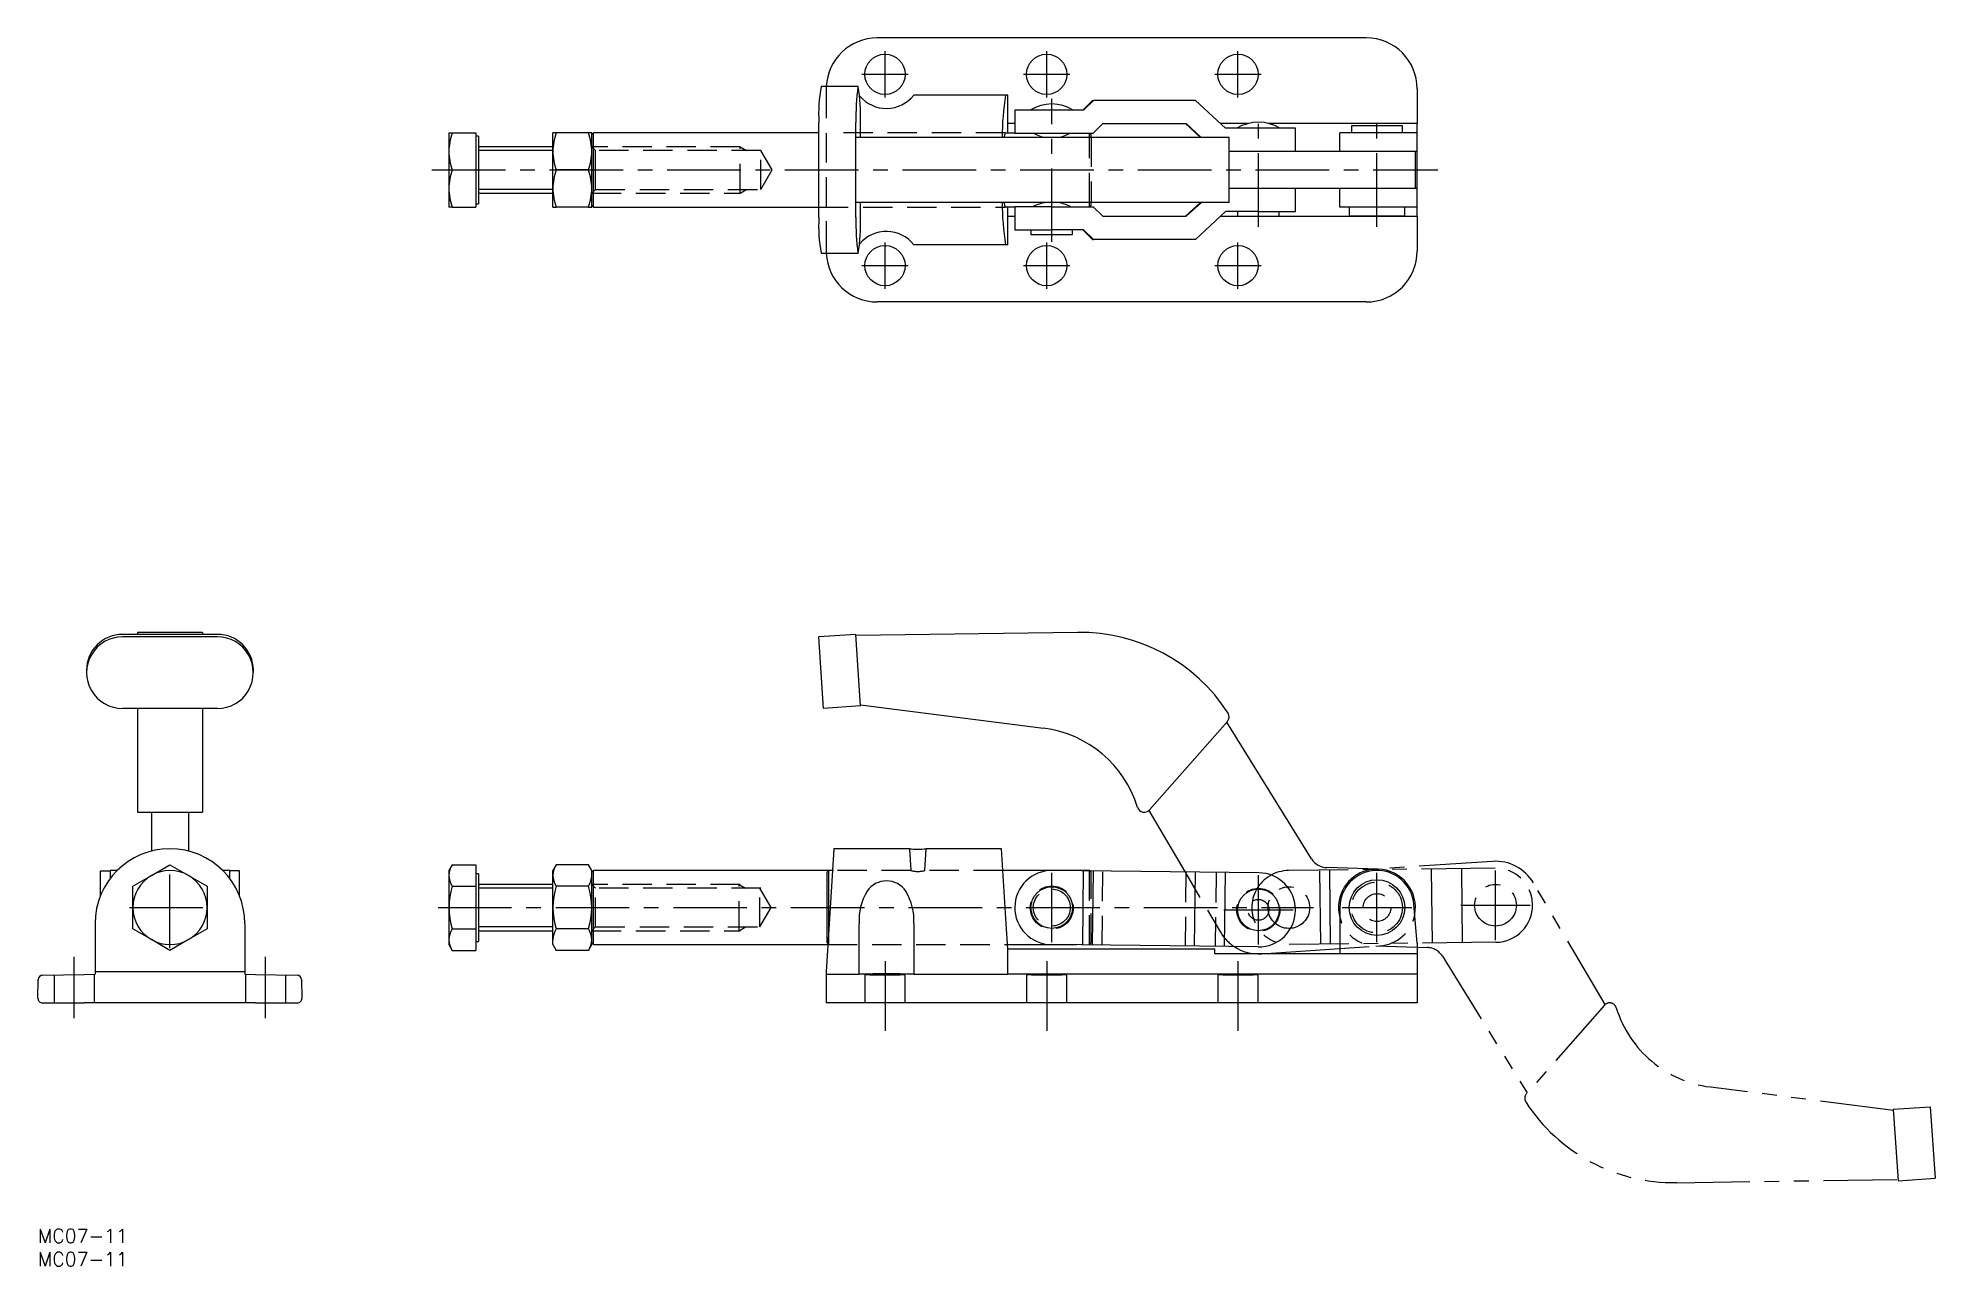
# Model space of a CAD drawing. Extents: x 0 to 410, y -8 to 257.
import ezdxf

# ---------------------------------------------------------------- set-up
doc = ezdxf.new("R2010")
doc.units = 0
doc.header["$LTSCALE"] = 0.5
for name, pattern in [('CENTER', [50.8, 31.75, -6.35, 6.35, -6.35]), ('DASHED', [19.05, 12.7, -6.35]), ('PHANTOM', [63.5, 31.75, -6.35, 6.35, -6.35, 6.35, -6.35])]:
    doc.linetypes.add(name, pattern=pattern)
for name, color, linetype in [('MSM_CENTER', 1, 'CENTER'), ('MSM_CONTINUOUS', 7, 'CONTINUOUS'), ('MSM_DASHED', 4, 'DASHED'), ('MSM_IMAGINARY', 6, 'PHANTOM'), ('MSM_NARROW', 5, 'CONTINUOUS'), ('MSM_PART_NUMBER', 7, 'CONTINUOUS')]:
    doc.layers.add(name, color=color, linetype=linetype)
doc.styles.get("Standard").update_dxf_attribs({"font": 'txt.shx', "height": 3, "bigfont": 'bigfont.shx'})

msp = doc.modelspace()

# ---------------------------------------------------------------- linework, layer by layer
at = {"layer": 'MSM_CENTER'}
for p, q in [((182.87, 244.29), (182.87, 254.29)), ((217.77, 244.29), (217.77, 254.29)), ((259.07, 244.29), (259.07, 254.29)), ((177.87, 249.29), (187.87, 249.29)), ((212.77, 249.29), (222.77, 249.29)), ((254.07, 249.29), (264.07, 249.29)), ((218.87, 213.1), (218.87, 244.03)), ((263.48, 216.39), (263.48, 240.78)), ((289.07, 216.39), (289.07, 240.78)), ((85.06, 228.64), (302.2, 228.64)), ((182.87, 202.99), (182.87, 212.99)), ((217.77, 202.99), (217.77, 212.99)), ((259.07, 202.99), (259.07, 212.99)), ((177.87, 207.99), (187.87, 207.99)), ((212.77, 207.99), (222.77, 207.99)), ((254.07, 207.99), (264.07, 207.99)), ((28.5, 60.65), (28.5, 78.15)), ((218.87, 61.89), (218.87, 76.89)), ((263.48, 61.4), (263.48, 76.4)), ((289.07, 61.9), (289.07, 76.9)), ((314.66, 62.39), (314.66, 77.39)), ((307.16, 69.89), (322.16, 69.89)), ((19.75, 69.4), (37.25, 69.4)), ((86.37, 69.4), (275.37, 69.4)), ((255.98, 68.9), (270.98, 68.9)), ((281.57, 69.4), (296.57, 69.4)), ((7.85, 45.51), (7.85, 58.79)), ((49.15, 45.51), (49.15, 58.79)), ((182.87, 57.79), (182.87, 42.8)), ((217.77, 57.79), (217.77, 42.8)), ((259.07, 57.79), (259.07, 42.8))]:
    msp.add_line(p, q, dxfattribs=at)
at = {"layer": 'MSM_CONTINUOUS'}
for p, q in [((286.77, 257.14), (181.17, 257.14)), ((177.09, 246.64), (169.1, 246.64)), ((297.77, 246.14), (297.77, 238.7)), ((209.03, 244.8), (189.07, 244.8)), ((209.37, 244.8), (209.03, 244.8)), ((209.37, 236.65), (209.37, 244.8)), ((225.57, 241.58), (227.68, 243.64)), ((227.86, 243.64), (225.75, 241.58)), ((227.68, 243.64), (227.86, 243.64)), ((249.86, 243.64), (227.86, 243.64)), ((256.36, 237.64), (249.86, 243.64)), ((168.59, 218.39), (168.59, 238.89)), ((176.57, 218.39), (176.57, 238.89)), ((177.6, 235.64), (177.6, 238.89)), ((210.88, 238.7), (209.37, 238.7)), ((210.88, 241.58), (210.88, 236.58)), ((218.97, 241.58), (210.88, 241.58)), ((225.75, 241.58), (218.97, 241.58)), ((227.79, 236.58), (229.9, 238.64)), ((229.9, 238.64), (247.9, 238.64)), ((250.97, 235.64), (247.72, 238.64)), ((247.9, 238.64), (251.15, 235.64)), ((261.4, 238.7), (255.21, 238.7)), ((263.57, 237.64), (256.36, 237.64)), ((271.48, 237.64), (263.57, 237.64)), ((297.77, 238.7), (265.56, 238.7)), ((271.48, 232.64), (271.48, 237.64)), ((283.57, 238.14), (283.57, 236.64)), ((294.57, 238.14), (283.57, 238.14)), ((294.57, 236.64), (294.57, 238.14)), ((297.77, 236.64), (297.77, 238.7)), ((88.72, 236.64), (88.72, 220.64)), ((88.72, 236.64), (89.43, 236.64)), ((89.43, 236.64), (94.52, 236.64)), ((94.52, 236.64), (94.52, 220.64)), ((95.12, 235.96), (94.52, 235.96)), ((95.12, 235.96), (95.12, 221.33)), ((111.17, 233.64), (95.37, 233.64)), ((111.17, 220.64), (111.17, 236.64)), ((111.88, 236.64), (111.17, 236.64)), ((118.86, 236.64), (111.88, 236.64)), ((119.57, 236.64), (118.86, 236.64)), ((119.92, 236.64), (119.57, 236.29)), ((119.57, 220.64), (119.57, 236.64)), ((168.59, 236.64), (119.92, 236.64)), ((119.92, 220.64), (119.92, 236.64)), ((176.59, 221.64), (176.59, 235.64)), ((224.44, 235.64), (176.59, 235.64)), ((208.82, 236.65), (210.88, 236.65)), ((210.88, 236.58), (218.97, 236.58)), ((218.97, 236.58), (227.79, 236.58)), ((256.93, 235.64), (224.44, 235.64)), ((227.37, 236.23), (227.02, 236.58)), ((227.02, 235.64), (227.02, 236.58)), ((227.37, 235.64), (227.37, 236.23)), ((257.17, 235.64), (256.93, 235.64)), ((257.17, 221.64), (257.17, 235.64)), ((281.07, 232.64), (281.07, 236.64)), ((297.04, 236.64), (281.07, 236.64)), ((297.77, 236.64), (297.04, 236.64)), ((297.77, 232.64), (297.77, 236.64)), ((274.94, 232.64), (257.17, 232.64)), ((278.22, 232.64), (274.94, 232.64)), ((289.31, 232.64), (278.22, 232.64)), ((297.37, 232.64), (289.31, 232.64)), ((297.37, 224.64), (297.37, 232.64)), ((297.77, 232.64), (297.37, 232.64)), ((297.77, 224.64), (297.77, 232.64)), ((89.43, 228.64), (94.52, 228.64)), ((118.86, 228.64), (111.88, 228.64)), ((94.52, 221.33), (95.12, 221.33)), ((95.37, 223.64), (111.17, 223.64)), ((224.44, 221.64), (176.59, 221.64)), ((177.6, 218.39), (177.6, 221.64)), ((256.93, 221.64), (224.44, 221.64)), ((227.02, 220.7), (227.02, 221.64)), ((227.37, 221.05), (227.37, 221.64)), ((247.73, 218.64), (250.98, 221.64)), ((247.91, 218.64), (251.16, 221.64)), ((257.17, 221.64), (256.93, 221.64)), ((274.94, 224.64), (257.17, 224.64)), ((271.48, 219.64), (271.48, 224.64)), ((278.22, 224.64), (274.94, 224.64)), ((289.31, 224.64), (278.22, 224.64)), ((281.07, 220.64), (281.07, 224.64)), ((297.37, 224.64), (289.31, 224.64)), ((297.77, 224.64), (297.37, 224.64)), ((297.77, 220.64), (297.77, 224.64)), ((89.43, 220.64), (88.72, 220.64)), ((89.43, 220.64), (94.52, 220.64)), ((111.17, 220.64), (111.88, 220.64)), ((118.86, 220.64), (111.88, 220.64)), ((118.86, 220.64), (119.57, 220.64)), ((119.57, 220.99), (119.92, 220.64)), ((119.92, 220.64), (168.59, 220.64)), ((208.8, 220.7), (210.88, 220.7)), ((209.37, 218.59), (209.37, 220.7)), ((209.37, 212.49), (209.37, 218.59)), ((210.88, 218.59), (209.37, 218.59)), ((210.88, 220.7), (210.88, 215.7)), ((218.97, 220.7), (210.88, 220.7)), ((218.97, 220.7), (227.79, 220.7)), ((227.02, 220.7), (227.37, 221.05)), ((227.79, 220.7), (229.9, 218.64)), ((229.9, 218.64), (247.91, 218.64)), ((256.36, 219.64), (249.86, 213.64)), ((297.77, 218.59), (255.22, 218.59)), ((263.57, 219.64), (256.36, 219.64)), ((258.98, 219.64), (258.98, 218.64)), ((258.98, 218.64), (267.98, 218.64)), ((263.57, 219.64), (271.48, 219.64)), ((267.98, 218.64), (267.98, 219.64)), ((297.04, 220.64), (281.07, 220.64)), ((283.07, 220.64), (283.07, 218.64)), ((295.07, 218.64), (283.07, 218.64)), ((295.07, 218.64), (295.07, 220.64)), ((297.77, 220.64), (297.04, 220.64)), ((297.77, 218.59), (297.77, 220.64)), ((297.77, 218.59), (297.77, 211.14)), ((210.88, 215.7), (218.97, 215.7)), ((214.37, 215.7), (214.37, 214.7)), ((214.37, 214.7), (223.37, 214.7)), ((225.75, 215.7), (218.97, 215.7)), ((223.37, 214.7), (223.37, 215.7)), ((227.68, 213.64), (225.57, 215.7)), ((227.86, 213.64), (225.75, 215.7)), ((227.68, 213.64), (227.86, 213.64)), ((249.86, 213.64), (227.86, 213.64)), ((169.1, 210.64), (177.09, 210.64)), ((209.03, 212.49), (189.07, 212.49)), ((209.37, 212.49), (209.03, 212.49)), ((286.77, 200.14), (181.17, 200.14)), ((38.75, 128.38), (18.25, 128.38)), ((38.75, 127.85), (18.25, 127.85)), ((35.5, 128.8), (21.5, 128.8)), ((21.5, 128.8), (21.5, 128.79)), ((21.5, 128.79), (21.5, 128.38)), ((35.5, 128.8), (35.5, 128.79)), ((35.5, 128.79), (35.5, 128.38)), ((176.57, 128.38), (168.59, 127.85)), ((169.62, 112.38), (168.59, 127.85)), ((177.6, 112.92), (176.57, 128.38)), ((224.44, 128.79), (176.59, 128.11)), ((10.5, 120.65), (10.5, 120.12)), ((46.5, 120.12), (46.5, 120.65)), ((38.75, 112.38), (18.25, 112.38)), ((21.5, 112.38), (21.5, 108.14)), ((35.5, 112.38), (35.5, 108.14)), ((177.6, 112.92), (169.62, 112.38)), ((177.58, 113.19), (217.09, 108.14)), ((21.5, 108.14), (21.5, 91.03)), ((35.5, 108.14), (35.5, 91.03)), ((239.96, 90.48), (256.79, 109.56)), ((274.94, 79.91), (256.66, 109.41)), ((21.5, 91.03), (21.5, 89.97)), ((35.5, 91.03), (35.5, 89.97)), ((239.82, 90.34), (247.63, 77.07)), ((21.5, 89.97), (35.5, 89.97)), ((24.5, 89.97), (24.5, 81.59)), ((32.5, 89.97), (32.5, 81.59)), ((171.85, 82.1), (170.17, 55.55)), ((188.15, 82.1), (171.85, 82.1)), ((208.04, 82.1), (191.75, 82.1)), ((209.03, 65.94), (208.04, 82.1)), ((24.5, 76.32), (28.5, 78.63)), ((28.5, 78.63), (32.5, 76.32)), ((89.43, 78.63), (88.72, 77.4)), ((89.43, 78.63), (94.52, 78.63)), ((94.52, 78.63), (94.52, 60.16)), ((111.88, 78.63), (111.17, 77.4)), ((118.86, 78.63), (111.88, 78.63)), ((119.57, 77.4), (118.86, 78.63)), ((289.31, 77.69), (278.22, 78.01)), ((13.5, 77.3), (15.56, 77.32)), ((13.5, 71.94), (13.5, 77.3)), ((17.11, 77.4), (15.56, 77.4)), ((15.56, 77.4), (15.56, 75.61)), ((20.5, 74.01), (24.5, 76.32)), ((20.5, 69.4), (20.5, 74.01)), ((32.5, 76.32), (36.5, 74.01)), ((36.5, 74.01), (36.5, 69.4)), ((41.44, 77.4), (39.89, 77.4)), ((41.44, 75.61), (41.44, 77.4)), ((43.5, 77.3), (41.44, 77.32)), ((43.5, 71.94), (43.5, 77.3)), ((88.72, 77.4), (88.72, 61.4)), ((89.43, 74.01), (94.52, 74.01)), ((95.12, 76.71), (94.52, 76.71)), ((95.12, 76.71), (95.12, 62.08)), ((111.17, 74.4), (95.37, 74.4)), ((111.17, 61.4), (111.17, 77.4)), ((118.86, 74.01), (111.88, 74.01)), ((119.92, 77.4), (119.57, 77.04)), ((119.57, 61.4), (119.57, 77.4)), ((171.74, 77.4), (119.92, 77.4)), ((119.92, 61.4), (119.92, 77.4)), ((217.9, 77.4), (208.33, 77.4)), ((263.57, 76.9), (218.97, 77.4)), ((227.02, 77.4), (224.28, 77.4)), ((225.57, 61.32), (225.75, 77.32)), ((227.05, 77.37), (227.02, 77.4)), ((227.02, 77.37), (227.02, 77.4)), ((227.68, 61.3), (227.86, 77.3)), ((249.68, 61.05), (249.86, 77.05)), ((256.18, 60.98), (256.36, 76.98)), ((297.77, 61.73), (297.04, 70.09)), ((12.34, 65.94), (12.34, 55.55)), ((20.5, 64.78), (20.5, 69.4)), ((36.5, 69.4), (36.5, 64.78)), ((44.65, 65.94), (44.65, 55.55)), ((177.27, 55.01), (177.27, 65.94)), ((189.07, 65.94), (189.07, 55.01)), ((209.37, 60.4), (209.03, 65.94)), ((281.07, 69.4), (281.07, 59.4)), ((24.5, 62.47), (20.5, 64.78)), ((28.5, 60.16), (24.5, 62.47)), ((32.5, 62.47), (28.5, 60.16)), ((36.5, 64.78), (32.5, 62.47)), ((89.43, 64.78), (94.52, 64.78)), ((94.52, 62.08), (95.12, 62.08)), ((95.37, 64.4), (111.17, 64.4)), ((118.86, 64.78), (111.88, 64.78)), ((119.57, 61.75), (119.92, 61.4)), ((297.77, 61.73), (297.77, 48.8)), ((88.72, 61.4), (89.43, 60.16)), ((89.43, 60.16), (94.52, 60.16)), ((111.17, 61.4), (111.88, 60.16)), ((118.86, 60.16), (111.88, 60.16)), ((118.86, 60.16), (119.57, 61.4)), ((119.92, 61.4), (170.54, 61.4)), ((209.31, 61.4), (217.9, 61.4)), ((209.37, 55.01), (209.37, 60.4)), ((254.07, 60.4), (209.37, 60.4)), ((263.39, 60.9), (218.79, 61.4)), ((254.07, 59.4), (254.07, 60.4)), ((297.77, 59.4), (254.07, 59.4)), ((264.11, 59.42), (281.07, 60.55)), ((0, 49.81), (0.07, 53.83)), ((1.05, 54.81), (10, 54.97)), ((10, 54.97), (12.34, 55.01)), ((12.34, 55.55), (12.34, 55.01)), ((44.65, 55.55), (12.34, 55.55)), ((44.65, 55.55), (44.65, 55.01)), ((44.65, 55.01), (47, 54.97)), ((47, 54.97), (55.95, 54.81)), ((56.93, 53.83), (57, 49.81)), ((170.17, 55.55), (170.17, 48.8)), ((170.17, 55.01), (177.27, 55.01)), ((189.07, 55.01), (209.37, 55.01)), ((209.37, 55.12), (297.77, 55.12)), ((1, 48.8), (10, 48.8)), ((47, 48.8), (10, 48.8)), ((47, 48.8), (56, 48.8)), ((297.77, 48.8), (170.17, 48.8))]:
    msp.add_line(p, q, dxfattribs=at)
for centre, radius in [((182.87, 249.29), 4.35), ((217.77, 249.29), 4.35), ((259.07, 249.29), 4.35), ((182.87, 207.99), 4.35), ((217.77, 207.99), 4.35), ((259.07, 207.99), 4.35), ((218.87, 69.4), 4.5), ((289.07, 69.4), 6), ((263.48, 68.9), 4.5)]:
    msp.add_circle(centre, radius, dxfattribs=at)
for centre, radius, start, end in [((181.17, 246.14), 11, 90, 177.3939), ((286.77, 246.14), 11, 0, 90), ((199.57, 240.73), 31.03, 169.0092, 183.3875), ((228.9, 239.71), 52.33, 172.3943, 180.9016), ((132.84, 239.81), 44.77, 358.8253, 8.7779), ((183.17, 249.42), 7.5, 220.0782, 321.9336), ((275.48, 234.97), 67.34, 171.6108, 179.4301), ((218.87, 233.91), 8.97, 58.7612, 121.2388), ((263.48, 229.97), 8.97, 58.7612, 121.2388), ((100.85, 232.54), 12.13, 160.2272, 179.5167), ((95.37, 233.89), 0.25, 180, 270), ((123.3, 232.54), 12.13, 160.2272, 179.5167), ((107.44, 232.54), 12.13, 0.4833, 19.7728), ((211.73, 235.45), 3.15, 157.6811, 176.6076), ((219.29, 244.92), 9.44, 242.1004, 259.5341), ((218.45, 244.92), 9.44, 280.4659, 297.8996), ((100.85, 232.74), 12.13, 180.4833, 199.7728), ((123.3, 232.74), 12.13, 180.4833, 199.7728), ((107.44, 232.74), 12.13, 340.2272, 359.5167), ((100.85, 224.54), 12.13, 160.2272, 179.5167), ((123.3, 224.54), 12.13, 160.2272, 179.5167), ((107.44, 224.54), 12.13, 0.4833, 19.7728), ((100.85, 224.74), 12.13, 180.4833, 199.7728), ((95.37, 223.39), 0.25, 90, 180), ((123.3, 224.74), 12.13, 180.4833, 199.7728), ((107.44, 224.74), 12.13, 340.2272, 359.5167), ((275.48, 222.31), 67.34, 180.5699, 188.3892), ((209.98, 221.51), 1.4, 174.7619, 215.5799), ((219.29, 212.36), 9.44, 100.4659, 117.8996), ((218.45, 212.36), 9.44, 62.1004, 79.5341), ((199.57, 216.56), 31.03, 176.6125, 190.9908), ((228.9, 217.57), 52.33, 179.0984, 187.6057), ((132.84, 217.47), 44.77, 351.2221, 1.1747), ((183.17, 207.87), 7.5, 38.051, 139.9921), ((181.17, 211.14), 11, 182.6061, 270), ((286.77, 211.14), 11, 270, 0), ((18.24, 120.64), 7.74, 89.9273, 179.9459), ((18.24, 120.12), 7.73, 89.9004, 270.0996), ((38.76, 120.64), 7.74, 0.0666, 90.0602), ((38.76, 120.12), 7.73, 269.9004, 90.0996), ((224.98, 90.8), 38, 32.7753, 90.8215), ((255.67, 110.56), 1.5, 318.59, 32.7753), ((213.98, 83.84), 24.5, 17.0678, 82.7188), ((238.84, 91.47), 1.5, 197.0678, 318.59), ((28.5, 65.94), 16.16, 0, 180), ((189.95, 98.74), 16.74, 263.828, 276.172), ((93.12, 76.23), 4.4, 146.8586, 178.7572), ((115.57, 76.23), 4.4, 146.8586, 178.7572), ((278.34, 82.01), 4, 211.79, 268.34), ((28.5, 69.4), 8, 120, 180), ((28.5, 69.4), 8, 60, 120), ((28.5, 69.4), 8, 0, 60), ((93.12, 76.42), 4.4, 181.2428, 213.1414), ((104.5, 69.4), 15.76, 162.9586, 197.0414), ((95.37, 74.65), 0.25, 180, 270), ((115.57, 76.42), 4.4, 181.2428, 213.1414), ((126.79, 69.4), 15.61, 162.7846, 197.2154), ((115.17, 76.42), 4.4, 326.8586, 358.7572), ((103.95, 69.4), 15.61, 342.7869, 17.2131), ((183.17, 70.09), 5.06, 34.1648, 145.8352), ((218.88, 69.4), 8, 89.3577, 269.3577), ((263.48, 68.9), 8, 269.3577, 89.3577), ((289.07, 69.4), 8, 4.99, 180), ((289.07, 69.4), 8.3, 349.5383, 88.34), ((189.6, 66.61), 12.35, 149.2279, 183.081), ((177.21, 66.72), 11.89, 356.2415, 31.4495), ((28.5, 69.4), 8, 180, 240), ((28.5, 69.4), 8, 300, 0), ((28.5, 69.4), 8, 240, 300), ((93.12, 62.37), 4.4, 146.8586, 178.7572), ((93.12, 62.56), 4.4, 181.2428, 213.1414), ((95.37, 64.15), 0.25, 90, 180), ((115.57, 62.37), 4.4, 146.8586, 178.7572), ((115.17, 62.37), 4.4, 1.2428, 33.1414), ((115.17, 62.56), 4.4, 326.8586, 358.7572), ((263.48, 68.9), 9.5, 236.7524, 273.8), ((1.07, 53.81), 0.999, 90.9484, 179.0716), ((55.93, 53.81), 1, 1, 88.98), ((183.17, -271.3), 326.37, 88.9634, 91.0366), ((182.87, -67.19), 122.2, 87.96, 92.04), ((182.87, 177.06), 122.2, 267.96, 272.04), ((217.77, -67.19), 122.2, 87.96, 92.04), ((217.77, 177.06), 122.2, 267.96, 272.04), ((259.07, -67.19), 122.2, 87.96, 92.04), ((259.07, 177.06), 122.2, 267.96, 272.04), ((1, 49.8), 1, 179, 270), ((56, 49.8), 1, 270, 1)]:
    msp.add_arc(centre, radius, start, end, dxfattribs=at)
at = {"layer": 'MSM_DASHED'}
for p, q in [((170.17, 246.14), (170.17, 211.14)), ((151.57, 233.64), (119.57, 233.64)), ((120.38, 232.83), (119.57, 233.64)), ((151.57, 223.64), (151.57, 233.64)), ((151.57, 233.64), (152.98, 232.83)), ((208.82, 236.65), (171.04, 236.65)), ((227.02, 221.64), (227.02, 235.64)), ((227.37, 235.64), (227.37, 221.64)), ((120.38, 228.64), (120.38, 232.83)), ((156.07, 232.83), (120.38, 232.83)), ((156.07, 224.45), (156.07, 232.83)), ((158.49, 228.64), (156.07, 232.83)), ((120.38, 224.45), (120.38, 228.64)), ((156.07, 224.45), (158.49, 228.64)), ((119.57, 223.64), (120.38, 224.45)), ((119.57, 223.64), (151.57, 223.64)), ((120.38, 224.45), (156.07, 224.45)), ((151.57, 223.64), (152.98, 224.45)), ((168.59, 220.64), (208.8, 220.64)), ((188.15, 82.1), (188.45, 77.4)), ((191.45, 77.4), (191.75, 82.1)), ((151.57, 74.4), (119.57, 74.4)), ((120.38, 73.58), (119.57, 74.4)), ((151.37, 64.4), (151.37, 74.4)), ((151.37, 74.4), (152.78, 73.58)), ((188.45, 77.4), (171.54, 77.4)), ((208.33, 77.4), (191.45, 77.4)), ((224.28, 77.4), (217.9, 77.4)), ((227.02, 61.4), (227.02, 77.37)), ((227.37, 77.04), (227.05, 77.37)), ((227.37, 61.75), (227.37, 77.04)), ((229.72, 61.27), (229.9, 77.27)), ((247.63, 77.07), (255.29, 64.08)), ((247.72, 61.07), (247.9, 77.07)), ((247.73, 61.07), (247.91, 77.07)), ((254.23, 61), (254.41, 77)), ((120.38, 65.21), (120.38, 73.58)), ((156.07, 73.58), (120.38, 73.58)), ((155.87, 65.21), (155.87, 73.58)), ((158.29, 69.4), (155.87, 73.58)), ((155.87, 65.21), (158.29, 69.4)), ((119.57, 64.4), (120.38, 65.21)), ((119.57, 64.4), (151.57, 64.4)), ((120.38, 65.21), (156.07, 65.21)), ((151.37, 64.4), (152.78, 65.21)), ((227.02, 61.4), (227.37, 61.75)), ((170.54, 61.4), (209.3, 61.4)), ((217.9, 61.4), (227.02, 61.4)), ((281.07, 60.55), (289.62, 61.11)), ((3.5, 54.86), (3.5, 48.8)), ((12.2, 48.8), (12.2, 55.01)), ((44.8, 55.01), (44.8, 48.8)), ((53.5, 48.8), (53.5, 54.86)), ((178.52, 54.93), (178.52, 48.8)), ((187.22, 48.8), (187.22, 54.93)), ((213.42, 54.93), (213.42, 48.8)), ((222.12, 48.8), (222.12, 54.93)), ((254.72, 54.93), (254.72, 48.8)), ((263.42, 48.8), (263.42, 54.93))]:
    msp.add_line(p, q, dxfattribs=at)
for centre, radius in [((218.87, 69.4), 4.65), ((289.07, 69.4), 5.5), ((218.87, 69.4), 4), ((218.87, 69.4), 4), ((263.48, 68.9), 4.65), ((263.48, 68.9), 2.25), ((289.07, 69.4), 3)]:
    msp.add_circle(centre, radius, dxfattribs=at)
for centre, radius, start, end in [((181.17, 246.14), 11, 177.3939, 180), ((181.17, 211.14), 11, 180, 182.6061), ((189.95, 83.21), 6.01, 255.5078, 284.4922), ((289.07, 69.4), 8.3, 273.8, 349.5383), ((263.48, 68.9), 9.5, 210.51, 236.7524)]:
    msp.add_arc(centre, radius, start, end, dxfattribs=at)
at = {"layer": 'MSM_IMAGINARY'}
for p, q in [((314.57, 77.9), (269.97, 77.39)), ((314.03, 79.37), (288.52, 77.68)), ((170.72, 77.4), (170.37, 77.04)), ((170.37, 61.75), (170.37, 77.04)), ((170.72, 61.4), (170.72, 77.4)), ((276.93, 61.47), (276.75, 77.47)), ((279.04, 61.5), (278.86, 77.49)), ((301.04, 61.74), (300.86, 77.74)), ((307.54, 61.82), (307.36, 77.81)), ((338.32, 48.46), (322.85, 74.72)), ((170.37, 61.75), (170.72, 61.4)), ((314.75, 61.9), (270.15, 61.4)), ((288.83, 61.1), (299.92, 60.78)), ((303.2, 58.89), (321.48, 29.39)), ((338.18, 48.32), (321.35, 29.23)), ((400.56, 25.61), (361.06, 30.65)), ((400.54, 25.88), (408.52, 26.41)), ((400.54, 25.88), (401.57, 10.41)), ((408.52, 26.41), (409.55, 10.94)), ((353.7, 10), (401.55, 10.69)), ((401.57, 10.41), (409.55, 10.94))]:
    msp.add_line(p, q, dxfattribs=at)
for centre in [(270.05, 69.39), (314.66, 69.9)]:
    msp.add_circle(centre, 4.5, dxfattribs=at)
for centre, radius, start, end in [((314.66, 69.89), 9.5, 30.51, 93.8), ((314.66, 69.9), 8, 270.6442, 90.6442), ((270.06, 69.39), 8, 90.6442, 270.6442), ((289.07, 69.4), 8.3, 93.8, 268.34), ((299.8, 56.78), 4, 31.79, 88.34), ((339.31, 47.32), 1.5, 17.0678, 138.59), ((364.16, 54.96), 24.5, 197.0678, 262.7188), ((322.47, 28.24), 1.5, 138.59, 212.7753), ((353.16, 48), 38, 212.7753, 270.8215)]:
    msp.add_arc(centre, radius, start, end, dxfattribs=at)
at = {"layer": 'MSM_NARROW'}
for p, q in [((111.17, 232.83), (95.12, 232.83)), ((111.17, 224.45), (95.12, 224.45)), ((111.17, 73.58), (95.12, 73.58)), ((111.17, 65.21), (95.12, 65.21))]:
    msp.add_line(p, q, dxfattribs=at)

# ---------------------------------------------------------------- texts
at = {"layer": 'MSM_PART_NUMBER'}
for p in [(0, -3), (0, -8)]:
    msp.add_text('MC07-11', height=3, dxfattribs=at).set_placement(p)

doc.saveas('drawing.dxf')
